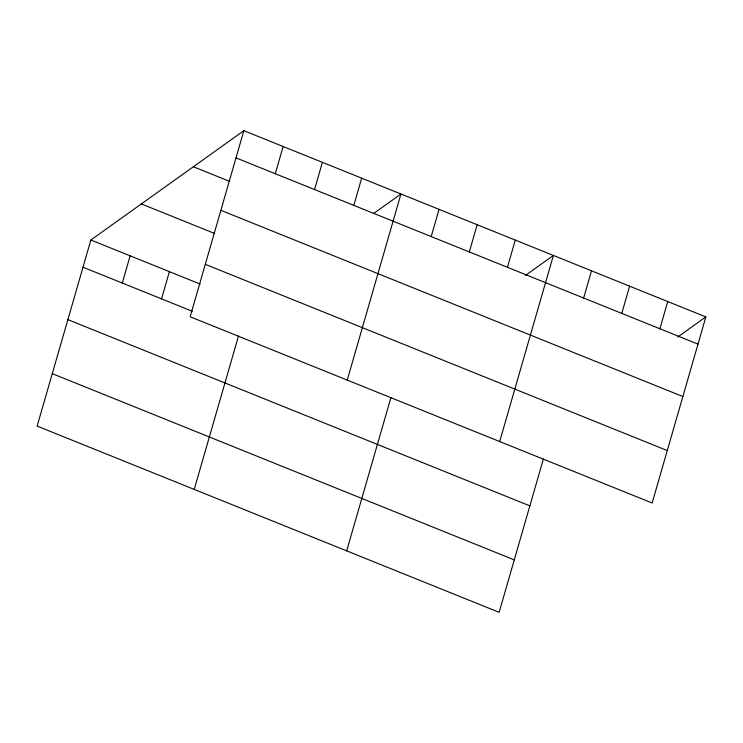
<?xml version="1.0" encoding="UTF-8"?>
<svg xmlns="http://www.w3.org/2000/svg" width="743" height="743" viewBox="0 0 743 743"><rect width="100%" height="100%" fill="white"/><g stroke="black" fill="none" stroke-linecap="round" stroke-linejoin="round"><path stroke-width="1.11" d="M243.862 130.675L190.152 316.769L652.14 503.002L705.85 316.908L243.862 130.675L90.86 239.998L37.15 426.092L499.138 612.325L543.412 458.905M122.279 283.046L130.127 255.833M161.547 298.872L169.395 271.659M275.281 173.723L283.139 146.51M194.22 489.405L238.503 335.994M314.549 189.549L322.406 162.336M353.817 205.384L361.674 178.171M347.232 380.082L400.941 193.997L373.822 213.371M431.2 236.571L439.057 209.359M346.684 550.86L390.957 397.449M469.316 251.942L477.164 224.73M507.432 267.304L515.28 240.091M499.686 441.537L553.396 255.453L525.347 275.495M583.654 298.027L591.512 270.824M621.77 313.397L629.618 286.185M659.886 328.759L667.734 301.547M677.802 336.95L705.85 316.908M236.014 157.887L697.993 344.12M193.375 166.757L229.457 181.301M220.875 210.315L682.863 396.548M141.356 203.926L214.588 233.451M205.291 264.332L667.27 450.564M90.86 239.998L200.173 284.067M83.002 267.211L192.326 311.28M67.873 319.639L529.861 505.872M52.279 373.664L514.267 559.888"/></g></svg>
